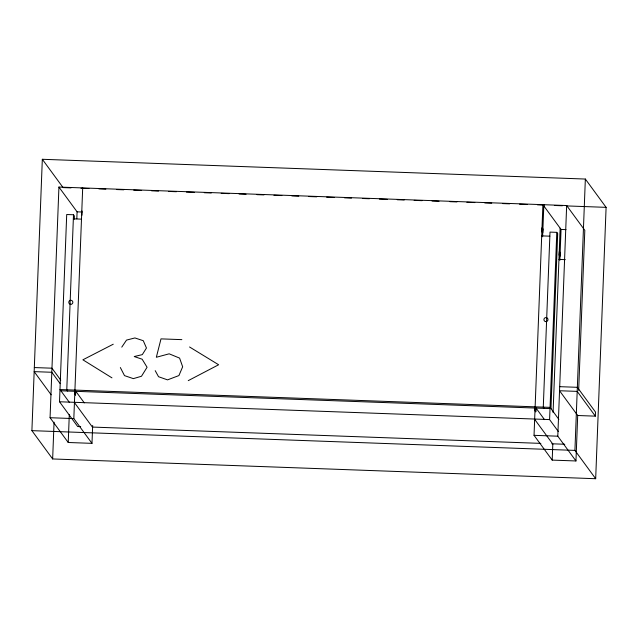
<?xml version="1.0" encoding="UTF-8"?>
<svg xmlns="http://www.w3.org/2000/svg" width="638" height="638" viewBox="0 0 638 638"><rect width="100%" height="100%" fill="white"/><g stroke="black" fill="none" stroke-linecap="round" stroke-linejoin="round"><path stroke-width="0.96" d="M75.515 390.911L75.515 395.193L75.826 391.333M535.729 407.65L535.729 411.933L536.04 408.073M542.18 231.961L542.18 227.678L541.869 231.538L542.779 232.774L542.81 228.683L542.467 232.352M559.43 255.495L559.43 251.213L559.119 255.072L560.028 256.309L560.06 252.217L559.717 255.886M31.9 430.65L42.323 159.285L585.349 179.047L606.1 207.35L595.677 478.715L52.651 458.953L31.9 430.65L574.926 450.404L595.677 478.715M92.677 425.426L91.984 443.354L68.226 442.493L50.067 417.723L58.927 187.062L566.656 205.54L584.815 230.31L578.666 390.376M52.651 458.953L54.063 422.181M80.667 426.639L77.677 426.535L59.517 401.765L66.711 214.52L73.498 214.767L74.407 216.011L74.279 219.265M73.498 214.767L66.775 389.794L67.684 391.038M68.226 442.493L69.295 414.652M76.823 218.794L77.086 211.832L58.927 187.062M91.984 443.354L73.825 418.584L82.685 187.931M577.709 415.234L575.955 460.963L552.197 460.102L534.038 435.331L542.898 204.67L561.057 229.441L559.869 260.312M542.619 236.786L543.807 205.914M558.386 431.575L549.597 419.589L556.791 232.352L550.004 232.104L543.281 407.132L544.182 408.368M550.977 408.615L557.7 233.588L556.791 232.352M553.074 412.475L560.148 228.205M552.197 460.102L552.811 444.192M575.955 460.963L557.795 436.193L566.656 205.54M574.926 450.404L585.349 179.047M595.35 416.151L577.191 391.381L559.542 390.743L577.701 415.513L595.35 416.151L595.501 412.084L577.342 387.314L559.701 386.668M75.236 390.52L74.917 394.38L74.925 390.097L84.296 402.881M535.442 407.259L535.13 411.119L535.13 406.837L544.501 419.621M81.967 210.939L81.967 215.221M121.77 347.144L126.515 340.094L134.913 337.949L143.271 340.7L146.461 348.037L142.314 354.624L134.203 356.546L142.138 359.21L147.075 367.265L141.484 376.253L133.35 378.629L124.506 375.63L120.343 367.544M188.258 380.631L218.635 364.753L189.55 346.984M113.253 344.209L82.884 359.808L111.961 377.856M71.033 187.883L63.074 187.596L42.323 159.285M80.978 188.25L88.937 188.537M98.882 188.896L105.844 189.151M116.786 189.55L123.748 189.805M133.693 190.164L141.644 190.451M151.589 190.818L158.551 191.073M168.496 191.432L176.455 191.719M186.4 192.086L194.359 192.373M204.304 192.732L211.266 192.987M221.211 193.346L229.17 193.641M239.114 194L246.077 194.255M257.01 194.654L263.972 194.901M273.925 195.268L281.876 195.555M291.821 195.922L298.783 196.169M308.728 196.536L316.687 196.823M326.632 197.182L334.591 197.477M344.536 197.836L351.498 198.091M362.44 198.49L369.394 198.737M379.347 199.104L387.298 199.391M397.243 199.75L404.205 200.005M414.15 200.372L422.109 200.659M432.054 201.018L439.016 201.273M449.957 201.672L456.92 201.927M466.864 202.286L474.824 202.573M484.768 202.94L491.731 203.187M502.664 203.586L509.626 203.841M519.571 204.208L527.53 204.495M537.475 204.854L544.437 205.109M554.382 205.468L562.341 205.763M566.321 205.907L606.1 207.35M77.086 211.832L82.039 212.015M561.057 229.441L566.01 229.624M73.346 218.842L81.489 219.137M541.702 235.877L549.844 236.18M558.952 259.411L565.284 259.642M181.854 339.639L160.999 338.874L156.342 357.264L169.166 353.819L179.597 358.109L182.659 366.794L178.919 375.567L167.539 379.873L158.535 376.715L155.209 370.654M34.324 367.56L51.973 368.198L60.762 380.184M60.897 390.791L550.004 408.583M59.517 401.765L549.597 419.589M50.067 417.723L73.825 418.584M534.038 435.331L557.795 436.193M92.622 427.077L540.865 443.386M551.814 443.785L564.766 444.255M558.856 419.365L550.068 407.379L59.988 389.547L69.359 402.339M534.652 419.318L552.811 444.088M74.439 402.578L92.598 427.348M60.02 383.454L51.814 372.273L34.165 371.627L51.152 394.802M545.881 321.632A2.042 2.034 -36.2 0 0 547.763 318.641A2.042 2.034 -36.2 0 0 544.238 318.514A2.042 2.034 -36.2 0 0 545.881 321.632M70.738 304.342A2.042 2.034 -36.2 0 0 72.62 301.351A2.042 2.034 -36.2 0 0 69.095 301.224A2.042 2.034 -36.2 0 0 70.738 304.342"/></g></svg>
